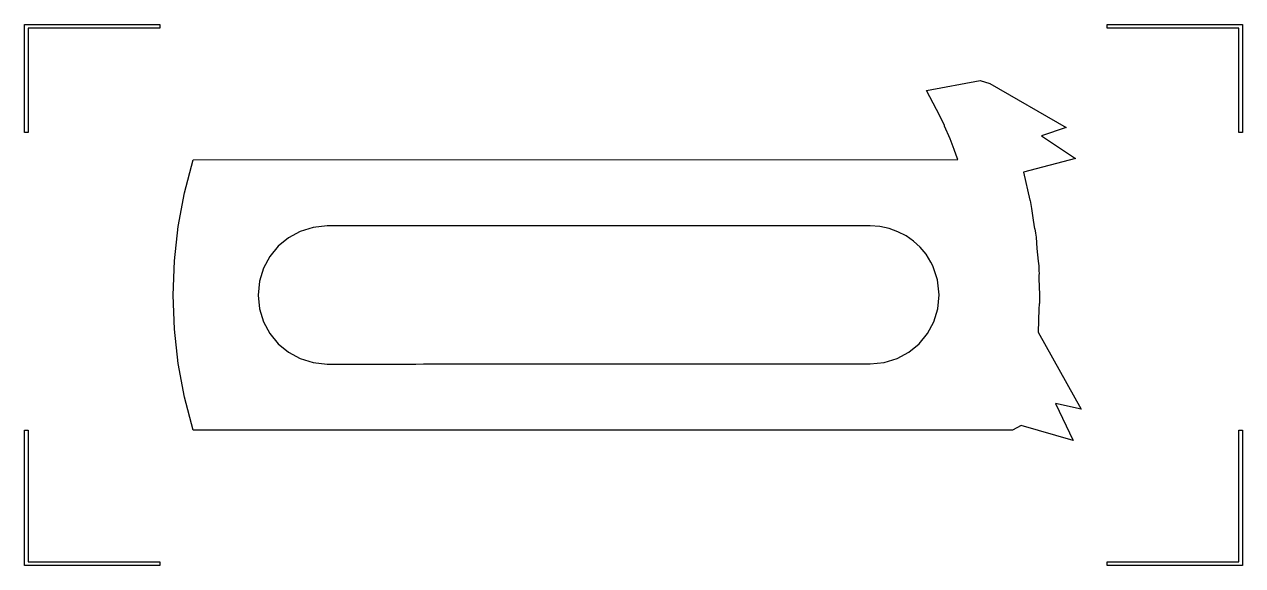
# Model space of a CAD drawing. Extents: x 0 to 9, y 0 to 4.
import ezdxf

# ---------------------------------------------------------------- set-up
doc = ezdxf.new("R2010")
doc.units = 0
doc.layers.add('Layer_1', color=7, linetype='CONTINUOUS')

msp = doc.modelspace()

# ---------------------------------------------------------------- linework, layer by layer
at = {"layer": 'Layer_1', "color": 7}
for points in [[(0, 3.200022), (0, 4), (1.000015, 4), (1.000015, 3.971668), (0.028332, 3.971668), (0.028332, 3.200022), (0, 3.200022), (0, 3.200022)], [(8.971668, 3.200022), (8.971668, 3.971668), (7.999985, 3.971668), (7.999985, 4), (9, 4), (9, 3.200022), (8.971668, 3.200022), (8.971668, 3.200022)], [(0, 0), (0, 1.000015), (0.028332, 1.000015), (0.028332, 0.028386), (1.000015, 0.028386), (1.000015, 0), (0, 0), (0, 0)], [(7.999985, 0), (7.999985, 0.028386), (8.971668, 0.028386), (8.971668, 1.000015), (9, 1.000015), (9, 0.014221), (9, 0), (7.999985, 0), (7.999985, 0)]]:
    msp.add_lwpolyline(points, close=True, dxfattribs=at)
for points in [[(7.697232, 3.237935), (7.513068, 3.176537), (7.765906, 3.009915), (7.380315, 2.907059), (7.42731, 2.69978), (7.429438, 2.698988), (7.434482, 2.668017), (7.441124, 2.638897), (7.45303, 2.554231), (7.463496, 2.489946), (7.465672, 2.488324), (7.468768, 2.457545), (7.473711, 2.427632), (7.480366, 2.34322), (7.48968, 2.251077), (7.489731, 2.249997), (7.493334, 2.21478), (7.493891, 2.184387), (7.496518, 2.153681), (7.494511, 2.14872), (7.494983, 2.122171), (7.499919, 2.0011), (7.498602, 1.970996), (7.499382, 1.939913), (7.496913, 1.932684), (7.49546, 1.898438), (7.489155, 1.726405), (7.806542, 1.156502), (7.617025, 1.198746), (7.747951, 0.92567), (7.36455, 1.036105), (7.299055, 1.000592), (1.247804, 0.999914), (1.183449, 1.245367), (1.1371, 1.494506), (1.108899, 1.746347), (1.098991, 1.999902), (1.108557, 2.253426), (1.136409, 2.505258), (1.182407, 2.754415), (1.246412, 2.999912), (6.895898, 3.000557), (6.884238, 3.03437), (6.869304, 3.075051), (6.838559, 3.153376), (6.798597, 3.247674), (6.796815, 3.251715), (6.7635, 3.323254), (6.665533, 3.511649), (7.061219, 3.585025), (7.131661, 3.562922), (7.697241, 3.237933), (7.697232, 3.237935)], [(6.711241, 2.216017), (6.697305, 2.243562), (6.661169, 2.300671), (6.618006, 2.352331), (6.568485, 2.397874), (6.513273, 2.436633), (6.453037, 2.46794), (6.388445, 2.491125), (6.320166, 2.505523), (6.248865, 2.510464), (6.192389, 2.510473), (5.592354, 2.510385), (5.535927, 2.510418), (2.948835, 2.510082), (2.892408, 2.510115), (2.292447, 2.510001), (2.236021, 2.510035), (2.133271, 2.499658), (2.037555, 2.46992), (1.950928, 2.422874), (1.875446, 2.360577), (1.813163, 2.285083), (1.766135, 2.198448), (1.736416, 2.102727), (1.726063, 1.999975), (1.736439, 1.897225), (1.766178, 1.801509), (1.813223, 1.714883), (1.87552, 1.639401), (1.951014, 1.577118), (2.037649, 1.530091), (2.13337, 1.500372), (2.236121, 1.490019), (2.292573, 1.490058), (2.892508, 1.490099), (2.94896, 1.490138), (5.536029, 1.4904), (5.59248, 1.490441), (6.192539, 1.490482), (6.248991, 1.490521), (6.351739, 1.500897), (6.44745, 1.530633), (6.534068, 1.577674), (6.609542, 1.639967), (6.671815, 1.715456), (6.718836, 1.802087), (6.748548, 1.897805), (6.758899, 2.000556), (6.746534, 2.112613), (6.71124, 2.216017), (6.711241, 2.216017)]]:
    msp.add_lwpolyline(points, dxfattribs=at)

doc.saveas('drawing.dxf')
